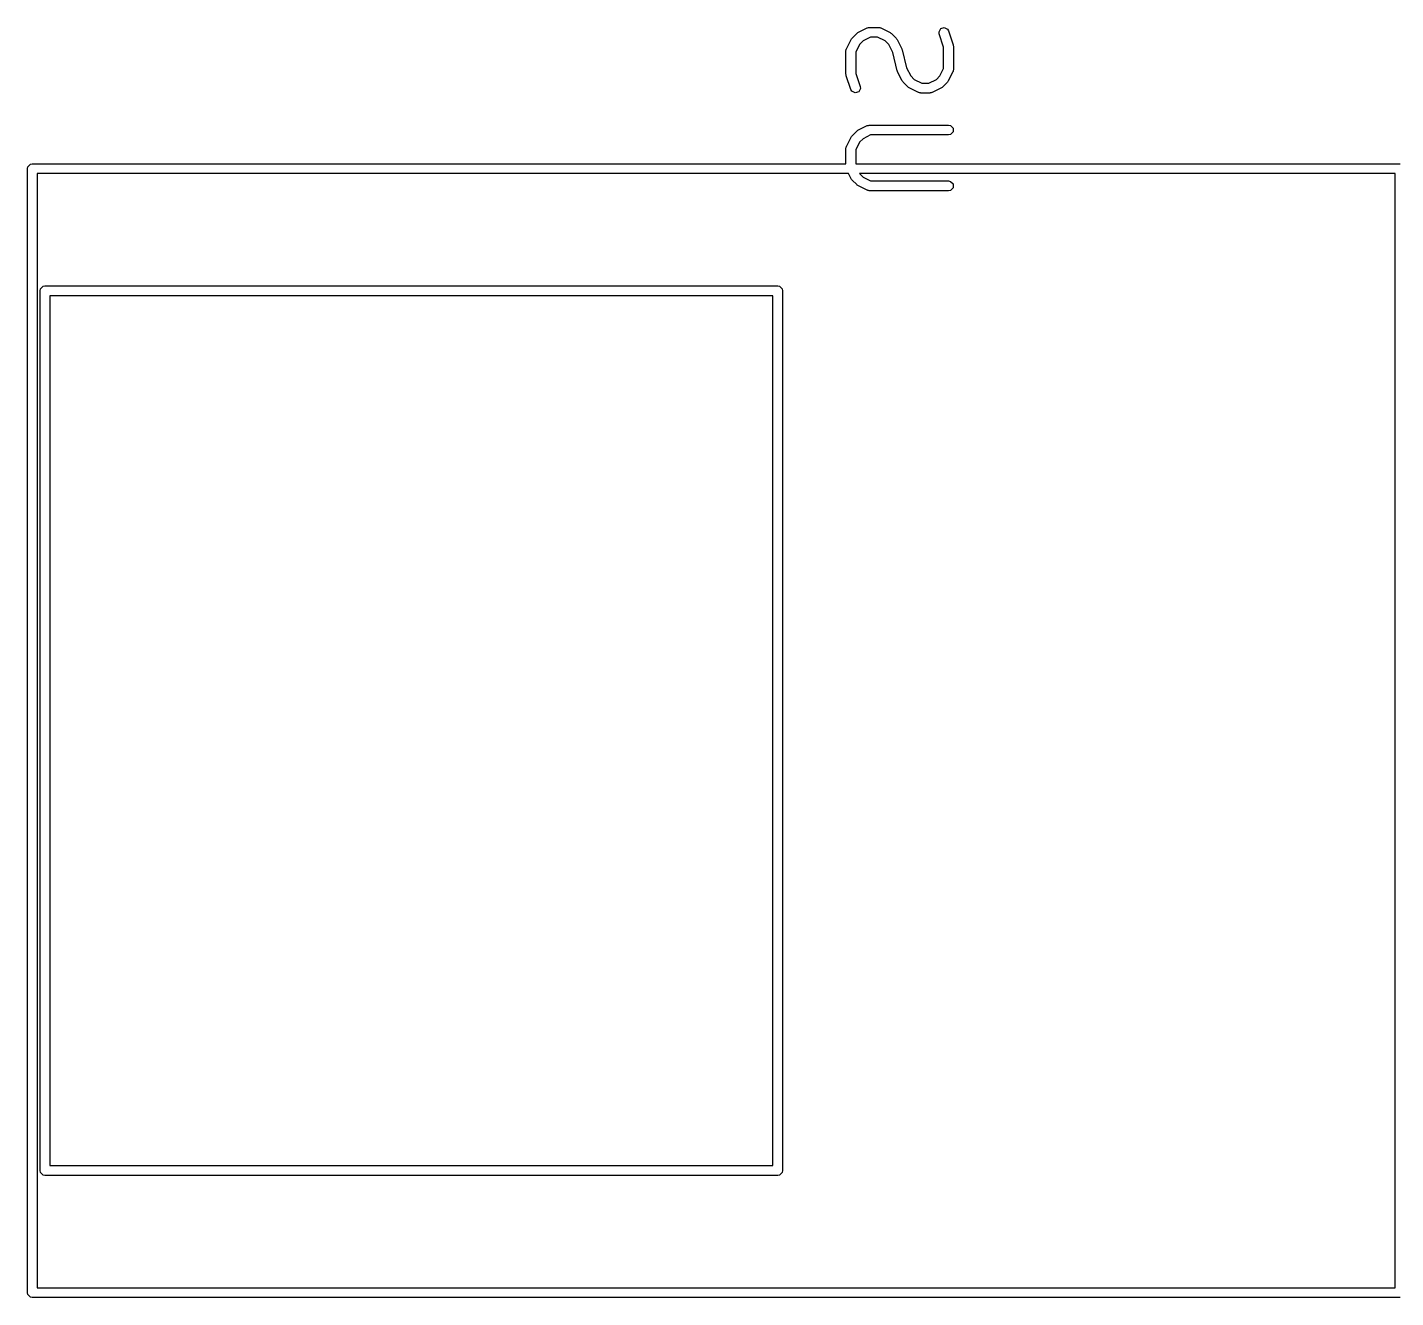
# Model space of a CAD drawing. Extents: x 99 to 216, y -134 to -70.
# Drawn here: x 98.67 to 112.67, y -109.5 to -96.5 of the extents above; entities that cross this region are included whole.
import ezdxf

# ---------------------------------------------------------------- set-up
doc = ezdxf.new("R2010")
doc.units = 0
doc.layers.add('BLACK', color=7, linetype='CONTINUOUS')

msp = doc.modelspace()

# ---------------------------------------------------------------- linework, layer by layer
at = {"layer": 'BLACK', "linetype": 'CONTINUOUS'}
for p, q in [((107.100479, -96.627564), (107.105394, -96.621229)), ((107.105394, -96.621229), (107.109845, -96.61457)), ((107.109845, -96.61457), (107.157463, -96.566951)), ((107.157463, -96.566951), (107.164129, -96.562496)), ((107.164129, -96.562496), (107.170458, -96.557585)), ((107.170458, -96.557585), (107.265696, -96.509966)), ((107.299861, -96.604687), (107.222437, -96.643398)), ((107.265696, -96.509966), (107.268111, -96.509304)), ((107.268111, -96.509304), (107.268923, -96.508493)), ((107.268923, -96.508493), (107.276784, -96.506929)), ((107.276784, -96.506929), (107.284512, -96.504813)), ((107.284512, -96.504813), (107.2856, -96.505175)), ((107.2856, -96.505175), (107.288057, -96.504687)), ((107.288057, -96.504687), (107.383295, -96.504687)), ((107.371492, -96.604687), (107.299861, -96.604687)), ((107.448915, -96.643398), (107.371492, -96.604687)), ((107.383295, -96.504687), (107.385751, -96.505175)), ((107.385751, -96.505175), (107.38684, -96.504813)), ((107.38684, -96.504813), (107.394567, -96.506929)), ((107.394567, -96.506929), (107.402429, -96.508493)), ((107.402429, -96.508493), (107.40324, -96.509304)), ((107.40324, -96.509304), (107.405656, -96.509966)), ((107.405656, -96.509966), (107.500893, -96.557584)), ((107.500893, -96.557584), (107.507226, -96.562499)), ((107.507226, -96.562499), (107.513888, -96.566951)), ((107.513888, -96.566951), (107.561507, -96.614569)), ((107.561507, -96.614569), (107.565961, -96.621235)), ((107.565961, -96.621235), (107.570873, -96.627564)), ((108.000087, -96.551143), (108.017201, -96.516914)), ((108.002527, -96.570498), (108.000087, -96.551143)), ((108.04758, -96.705657), (108.002527, -96.570498)), ((108.017201, -96.516914), (108.053505, -96.504813)), ((108.053505, -96.504813), (108.087734, -96.521927)), ((108.087734, -96.521927), (108.097395, -96.538876)), ((108.097395, -96.538876), (108.145014, -96.681732)), ((107.04758, -96.745163), (107.048068, -96.742706)), ((107.04758, -96.983258), (107.04758, -96.745163)), ((107.047706, -96.741618), (107.049822, -96.73389)), ((107.048068, -96.742706), (107.047706, -96.741618)), ((107.049822, -96.73389), (107.051386, -96.726029)), ((107.051386, -96.726029), (107.052197, -96.725217)), ((107.052197, -96.725217), (107.052859, -96.722802)), ((107.052859, -96.722802), (107.100479, -96.627564)), ((107.186292, -96.679542), (107.14758, -96.756966)), ((107.14758, -96.756966), (107.14758, -96.975143)), ((107.222437, -96.643398), (107.186292, -96.679542)), ((107.485059, -96.679543), (107.448915, -96.643398)), ((107.526595, -96.762615), (107.485059, -96.679543)), ((107.572883, -96.947766), (107.526595, -96.762615)), ((107.570873, -96.627564), (107.618492, -96.722802)), ((107.618492, -96.722802), (107.619938, -96.728083)), ((107.619938, -96.728083), (107.622278, -96.733036)), ((107.622278, -96.733036), (107.668566, -96.918188)), ((108.04758, -96.923835), (108.04758, -96.705657)), ((108.145014, -96.681732), (108.146016, -96.689682)), ((108.146016, -96.689682), (108.14758, -96.697544)), ((108.14758, -96.697544), (108.14758, -96.935639)), ((107.049143, -96.991119), (107.04758, -96.983258)), ((107.050146, -96.99907), (107.049143, -96.991119)), ((107.097766, -97.141927), (107.050146, -96.99907)), ((107.14758, -96.975143), (107.192634, -97.110303)), ((107.575222, -96.952718), (107.572883, -96.947766)), ((107.576669, -96.958), (107.575222, -96.952718)), ((107.624287, -97.053237), (107.576669, -96.958)), ((107.668566, -96.918188), (107.710101, -97.001259)), ((107.710101, -97.001259), (107.746246, -97.037403)), ((107.746246, -97.037403), (107.82367, -97.076115)), ((107.895301, -97.076115), (107.972724, -97.037403)), ((107.972724, -97.037403), (108.008868, -97.001258)), ((108.008868, -97.001258), (108.04758, -96.923835)), ((108.142301, -96.958), (108.094682, -97.053238)), ((108.142962, -96.955584), (108.142301, -96.958)), ((108.143774, -96.954773), (108.142962, -96.955584)), ((108.145337, -96.946911), (108.143774, -96.954773)), ((108.147454, -96.939184), (108.145337, -96.946911)), ((108.14758, -96.935639), (108.147091, -96.938095)), ((108.147091, -96.938095), (108.147454, -96.939184)), ((107.107427, -97.158875), (107.097766, -97.141927)), ((107.141656, -97.175989), (107.107427, -97.158875)), ((107.17796, -97.163888), (107.141656, -97.175989)), ((107.195074, -97.129659), (107.17796, -97.163888)), ((107.192634, -97.110303), (107.195074, -97.129659)), ((107.629202, -97.05957), (107.624287, -97.053237)), ((107.633654, -97.066232), (107.629202, -97.05957)), ((107.681272, -97.113851), (107.633654, -97.066232)), ((107.687938, -97.118305), (107.681272, -97.113851)), ((107.694267, -97.123217), (107.687938, -97.118305)), ((107.789505, -97.170836), (107.694267, -97.123217)), ((107.79192, -97.171497), (107.789505, -97.170836)), ((107.792732, -97.172309), (107.79192, -97.171497)), ((107.800593, -97.173872), (107.792732, -97.172309)), ((107.808321, -97.175989), (107.800593, -97.173872)), ((107.809409, -97.175626), (107.808321, -97.175989)), ((107.811866, -97.176115), (107.809409, -97.175626)), ((107.907104, -97.176115), (107.811866, -97.176115)), ((107.82367, -97.076115), (107.895301, -97.076115)), ((107.90956, -97.175626), (107.907104, -97.176115)), ((107.910649, -97.175989), (107.90956, -97.175626)), ((107.918376, -97.173872), (107.910649, -97.175989)), ((107.926238, -97.172309), (107.918376, -97.173872)), ((107.927049, -97.171497), (107.926238, -97.172309)), ((107.929465, -97.170836), (107.927049, -97.171497)), ((108.024702, -97.123218), (107.929465, -97.170836)), ((108.031035, -97.118302), (108.024702, -97.123218)), ((108.037697, -97.113851), (108.031035, -97.118302)), ((108.085316, -97.066233), (108.037697, -97.113851)), ((108.08977, -97.059566), (108.085316, -97.066233)), ((108.094682, -97.053238), (108.08977, -97.059566)), ((107.109845, -97.61457), (107.157463, -97.566951)), ((107.157463, -97.566951), (107.164129, -97.562496)), ((107.164129, -97.562496), (107.170458, -97.557585)), ((107.170458, -97.557585), (107.265696, -97.509966)), ((107.265696, -97.509966), (107.268111, -97.509304)), ((107.268111, -97.509304), (107.268923, -97.508493)), ((107.268923, -97.508493), (107.276784, -97.506929)), ((107.276784, -97.506929), (107.284512, -97.504813)), ((107.284512, -97.504813), (107.2856, -97.505175)), ((107.2856, -97.505175), (107.288057, -97.504687)), ((107.288057, -97.504687), (108.09758, -97.504687)), ((108.09758, -97.504687), (108.116714, -97.508493)), ((108.116714, -97.600881), (108.09758, -97.604687)), ((108.116714, -97.508493), (108.143774, -97.535553)), ((108.143774, -97.573821), (108.116714, -97.600881)), ((108.143774, -97.535553), (108.143774, -97.573821)), ((107.04758, -97.745163), (107.048068, -97.742706)), ((107.047706, -97.741618), (107.049822, -97.73389)), ((107.048068, -97.742706), (107.047706, -97.741618)), ((107.049822, -97.73389), (107.051386, -97.726029)), ((107.051386, -97.726029), (107.052197, -97.725217)), ((107.052197, -97.725217), (107.052859, -97.722802)), ((107.052859, -97.722802), (107.100479, -97.627564)), ((107.100479, -97.627564), (107.105394, -97.621229)), ((107.105394, -97.621229), (107.109845, -97.61457)), ((107.186292, -97.679542), (107.14758, -97.756966)), ((107.222437, -97.643398), (107.186292, -97.679542)), ((107.299861, -97.604687), (107.222437, -97.643398)), ((108.09758, -97.604687), (107.299861, -97.604687)), ((107.04758, -97.9), (107.04758, -97.745163)), ((107.14758, -97.756966), (107.14758, -97.9)), ((98.67, -97.95), (98.673806, -97.930866)), ((98.67, -109.45), (98.67, -97.95)), ((98.673806, -97.930866), (98.700866, -97.903806)), ((98.700866, -97.903806), (98.72, -97.9)), ((98.72, -97.9), (107.04758, -97.9)), ((107.073859, -98), (98.77, -98)), ((98.77, -98), (98.77, -109.4)), ((107.100479, -98.053238), (107.073859, -98)), ((107.14758, -97.9), (112.72, -97.9)), ((107.185662, -98), (107.186292, -98.001259)), ((112.67, -98), (107.185662, -98)), ((107.186292, -98.001259), (107.222437, -98.037403)), ((112.67, -109.4), (112.67, -98)), ((107.105394, -98.059572), (107.100479, -98.053238)), ((107.109845, -98.066232), (107.105394, -98.059572)), ((107.157463, -98.113851), (107.109845, -98.066232)), ((107.164129, -98.118305), (107.157463, -98.113851)), ((107.170458, -98.123217), (107.164129, -98.118305)), ((107.265696, -98.170836), (107.170458, -98.123217)), ((107.222437, -98.037403), (107.299861, -98.076115)), ((107.299861, -98.076115), (108.09758, -98.076115)), ((108.09758, -98.076115), (108.116714, -98.079921)), ((108.116714, -98.079921), (108.143774, -98.106981)), ((108.143774, -98.145249), (108.116714, -98.172309)), ((108.143774, -98.106981), (108.143774, -98.145249)), ((107.268111, -98.171497), (107.265696, -98.170836)), ((107.268923, -98.172309), (107.268111, -98.171497)), ((107.276784, -98.173872), (107.268923, -98.172309)), ((107.284512, -98.175989), (107.276784, -98.173872)), ((107.2856, -98.175626), (107.284512, -98.175989)), ((107.288057, -98.176115), (107.2856, -98.175626)), ((108.09758, -98.176115), (107.288057, -98.176115)), ((108.116714, -98.172309), (108.09758, -98.176115)), ((98.8, -99.2), (98.803806, -99.180866)), ((98.8, -108.2), (98.8, -99.2)), ((98.803806, -99.180866), (98.830866, -99.153806)), ((98.830866, -99.153806), (98.85, -99.15)), ((98.85, -99.15), (106.35, -99.15)), ((98.9, -99.25), (98.9, -108.15)), ((106.3, -99.25), (98.9, -99.25)), ((106.3, -108.15), (106.3, -99.25)), ((106.35, -99.15), (106.369134, -99.153806)), ((106.369134, -99.153806), (106.396194, -99.180866)), ((106.396194, -99.180866), (106.4, -99.2)), ((106.4, -99.2), (106.4, -108.2)), ((98.803806, -108.219134), (98.8, -108.2)), ((98.830866, -108.246194), (98.803806, -108.219134)), ((98.9, -108.15), (106.3, -108.15)), ((106.396194, -108.219134), (106.369134, -108.246194)), ((106.4, -108.2), (106.396194, -108.219134)), ((98.85, -108.25), (98.830866, -108.246194)), ((106.35, -108.25), (98.85, -108.25)), ((106.369134, -108.246194), (106.35, -108.25)), ((98.673806, -109.469134), (98.67, -109.45)), ((98.700866, -109.496194), (98.673806, -109.469134)), ((98.72, -109.5), (98.700866, -109.496194)), ((112.72, -109.5), (98.72, -109.5)), ((98.77, -109.4), (112.67, -109.4))]:
    msp.add_line(p, q, dxfattribs=at)

doc.saveas('drawing.dxf')
